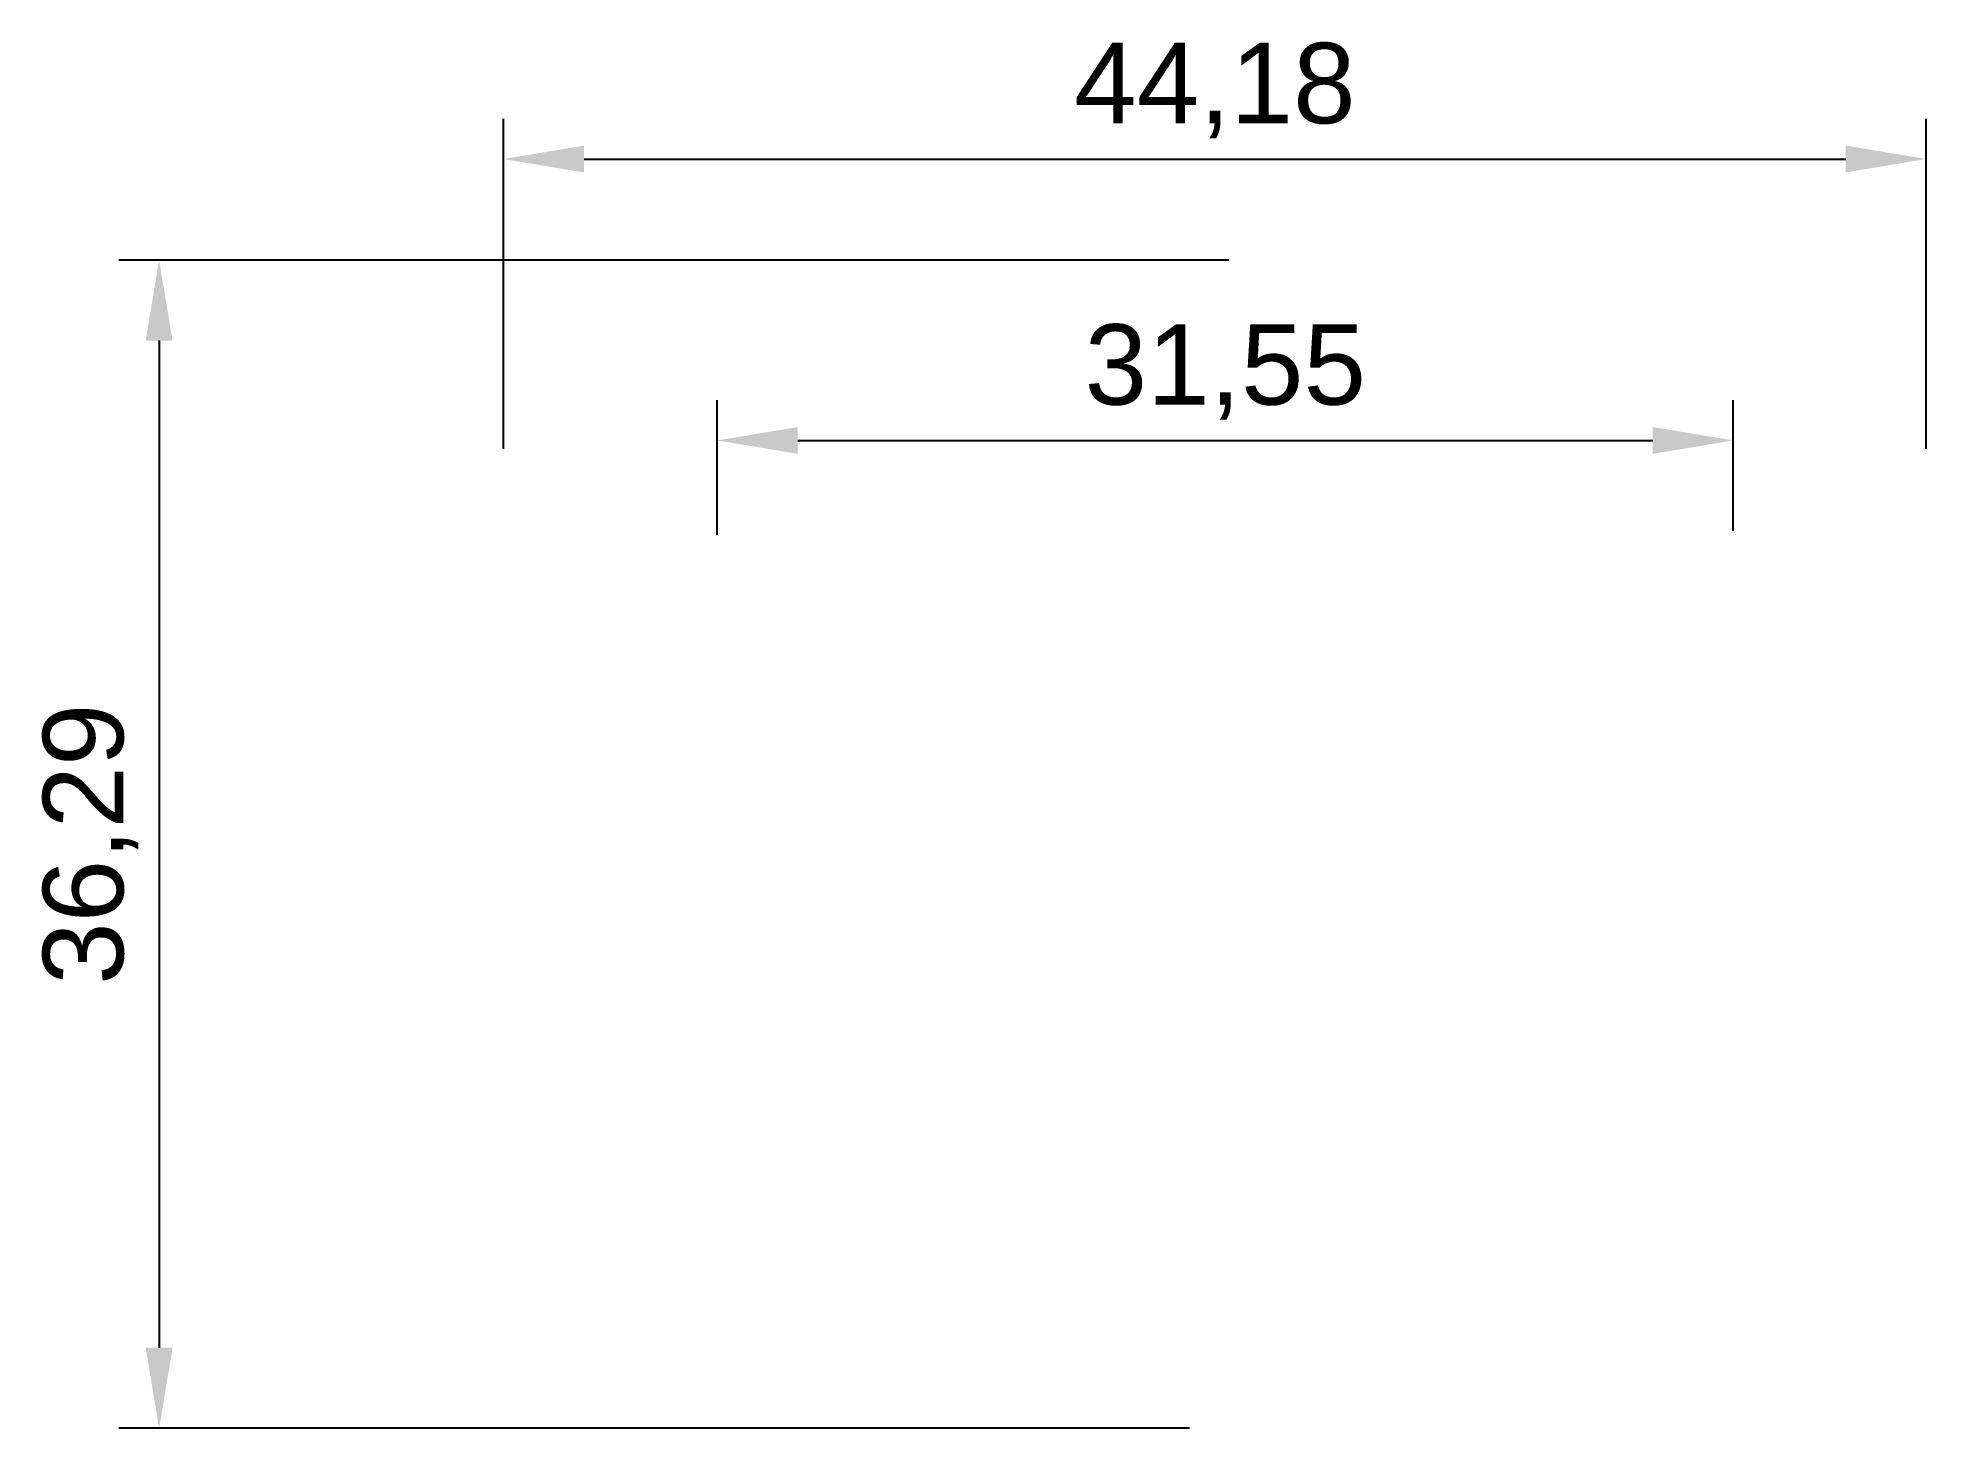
# Model space of a CAD drawing. Header units: millimetres. Extents: x -14.4 to 44.2, y -14.1 to 29.1.
import ezdxf

# ---------------------------------------------------------------- set-up
doc = ezdxf.new("R2010")
doc.units = ezdxf.units.MM
doc.styles.get("Standard").update_dxf_attribs({"font": 'arial.ttf'})
doc.dimstyles.new('ISO-25', dxfattribs={"dimtxt": 2.5, "dimasz": 2.5, "dimexe": 1.25, "dimexo": 0.625, "dimtad": 1, "dimtxsty": 'Standard', "dimcen": 2.5, "dimadec": 0, "dimazin": 0, "dimtfac": 1, "dimtmove": 0, "dimatfit": 3, "dimfxl": 1, "dimarcsym": 0})

# ---------------------------------------------------------------- blocks, each defined once
blk = doc.blocks.new('*D3')
at = {"color": 0, "lineweight": -2, "transparency": 16777216}
for p, q in [((0.015, 16.315), (0.015, 26.564)), ((44.192, 16.315), (44.192, 26.564)), ((2.515, 25.314), (41.692, 25.314))]:
    blk.add_line(p, q, dxfattribs=at)
at = {"color": 0, "transparency": 16777216}
for points in [[(2.515, 25.731), (2.515, 24.898), (0.015, 25.314)], [(41.692, 25.731), (41.692, 24.898), (44.192, 25.314)]]:
    blk.add_solid(points, dxfattribs=at)
at = {"layer": 'Defpoints', "color": 0, "transparency": 16777216}
for p in [(44.192, 25.314), (0.015, 15.69), (44.192, 15.69)]:
    blk.add_point(p, dxfattribs=at)
at = {"color": 0, "transparency": 16777216, "insert": (22.103, 27.442), "char_height": 2.5, "attachment_point": 5}
blk.add_mtext('44,18', dxfattribs=at)
blk = doc.blocks.new('*D4')
at = {"color": 0, "lineweight": -2, "transparency": 16777216}
for p, q in [((22.535, 22.175), (-11.932, 22.175)), ((-10.682, 19.675), (-10.682, -11.614)), ((21.312, -14.114), (-11.932, -14.114))]:
    blk.add_line(p, q, dxfattribs=at)
at = {"color": 0, "transparency": 16777216}
for points in [[(-11.098, 19.675), (-10.265, 19.675), (-10.682, 22.175)], [(-11.098, -11.614), (-10.265, -11.614), (-10.682, -14.114)]]:
    blk.add_solid(points, dxfattribs=at)
at = {"layer": 'Defpoints', "color": 0, "transparency": 16777216}
for p in [(23.16, 22.175), (-10.682, -14.114), (21.937, -14.114)]:
    blk.add_point(p, dxfattribs=at)
at = {"color": 0, "transparency": 16777216, "insert": (-12.809, 4.03), "char_height": 2.5, "attachment_point": 5, "rotation": 90}
blk.add_mtext('36,29', dxfattribs=at)
blk = doc.blocks.new('*D5')
at = {"color": 0, "lineweight": -2, "transparency": 16777216}
for p, q in [((6.652, 13.629), (6.652, 17.823)), ((38.2, 13.762), (38.2, 17.823)), ((9.152, 16.573), (35.7, 16.573))]:
    blk.add_line(p, q, dxfattribs=at)
at = {"color": 0, "transparency": 16777216}
for points in [[(9.152, 16.99), (9.152, 16.156), (6.652, 16.573)], [(35.7, 16.99), (35.7, 16.156), (38.2, 16.573)]]:
    blk.add_solid(points, dxfattribs=at)
at = {"layer": 'Defpoints', "color": 0, "transparency": 16777216}
for p in [(38.2, 16.573), (6.652, 13.004), (38.2, 13.137)]:
    blk.add_point(p, dxfattribs=at)
at = {"color": 0, "transparency": 16777216, "insert": (22.426, 18.701), "char_height": 2.5, "attachment_point": 5}
blk.add_mtext('31,55', dxfattribs=at)

msp = doc.modelspace()

# ---------------------------------------------------------------- dimensions: what is measured, and where the dimension line sits
for base, p1, p2, picture, middle in [((44.192, 25.314), (0.015, 15.69), (44.192, 15.69), '*D3', (22.103, 27.442)), ((38.2, 16.573), (6.652, 13.004), (38.2, 13.137), '*D5', (22.426, 18.701))]:
    dim = msp.add_linear_dim(base=base, p1=p1, p2=p2, dimstyle='ISO-25')
    dim.commit()
    dim.dimension.update_dxf_attribs({"geometry": picture, "text_midpoint": middle})
dim = msp.add_linear_dim(base=(-10.682, -14.114), p1=(23.16, 22.175), p2=(21.937, -14.114), angle=90, dimstyle='ISO-25')
dim.commit()
dim.dimension.update_dxf_attribs({"geometry": '*D4', "text_midpoint": (-12.809, 4.03)})

doc.saveas('drawing.dxf')
